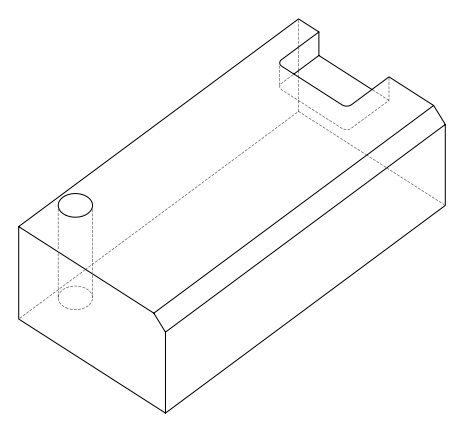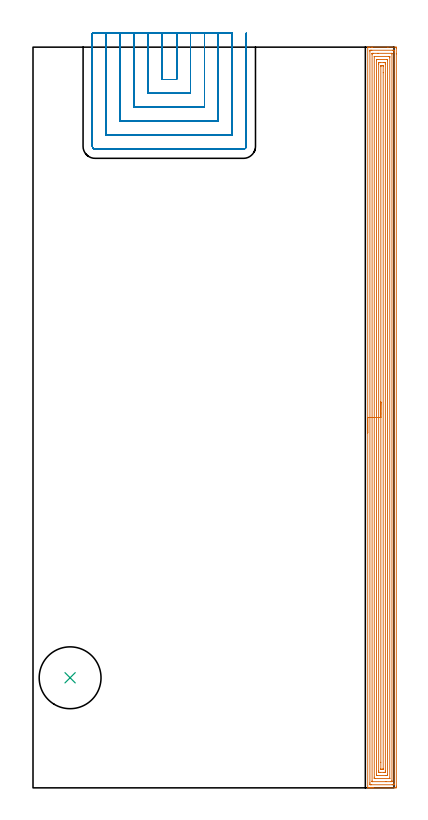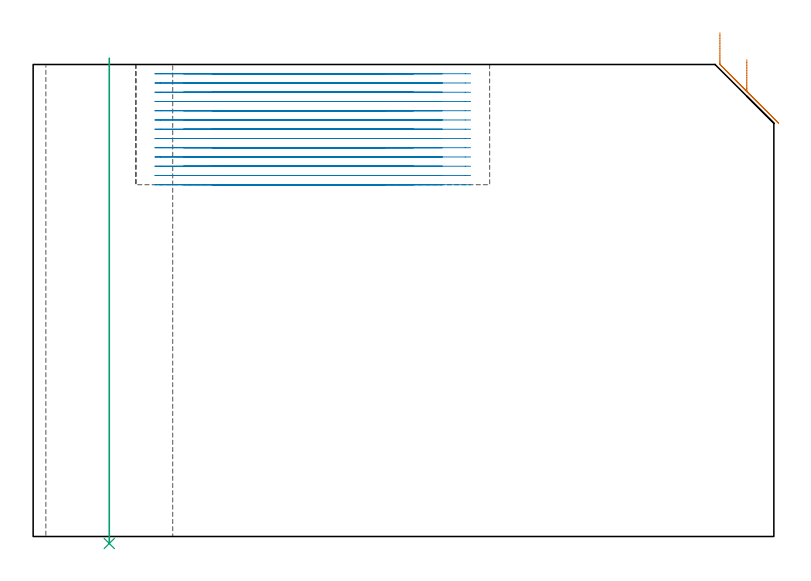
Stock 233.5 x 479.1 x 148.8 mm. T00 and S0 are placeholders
(PLAN: 3 operations, 2 tool changes, 67.7 min)
(1 AREA_MILL | FG_CHAMFER_SURFACE | UGT0205_001 | 27.12 min | 81981 mm3)
(2 MILL_SLOT | SLOT_PARTIAL_RECTANGULAR | NXT0201_011 | Follow Part, ap 3, ae 75% | 39.99 min | 302936 mm3)
(3 INDEXABLE_INSERT_DRILL_THROUGH_HOLE_FROM_SOLID | STEP1HOLE | NXT0302_035 | 0.61 min | 186873 mm3)
(TOOL UGT0205_001 | Chamfer Mill 20 x 3 x 45 deg. | D20 FL50 Z2)
(TOOL NXT0201_011 | ENDMILL 12mm [2P460-1200-NA 1630] | D12 FL38 Z6)
(TOOL NXT0302_035 | Index. Insert Drill 40mm [880-D4000L40-05] | D40 PA176 FL200 Z2)
(OP 1 AREA_MILL)
G17 G21 G94 G90
T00 M6
G54
G17 G0 G90 X216.5 Y229.552 S1061 M3
G43 Z158.8 H0
G94 G1 Y229.59 Z157.928 F250.
Y229.704 Z157.064
Y229.893 Z156.212
Y230.156 Z155.38
Y230.489 Z154.574
Y230.892 Z153.8
Y231.361 Z153.064
Y231.892 Z152.372
Y232.481 Z151.729
Y233.125 Z151.14
Y233.817 Z150.608
Y234.552 Z150.14
Y235.326 Z149.737
Y236.132 Z149.403
Y236.964 Z149.141
Y237.816 Z148.952
Y238.681 Z148.838
Y239.552 Z148.8
Y478.931
Y479.033 Z148.794
Y479.043 Z148.793
X216.52 Y479.09 Z148.772
X216.836 Y479.1 Z148.464
X217.154 Z148.145
X217.823 Z147.472
X219.038 Z146.259
X219.584 Z145.71
X229.577 Z135.72
X234.558 Z130.74
X234.834 Y479.097 Z130.464
X234.992 Y479.09 Z130.306
X234.999 Y478.93 Z130.299
X235. Y478.484 Z130.3
Y474.754
Y1.061
X234.999 Y0.616 Z130.301
X234.995 Y0.173 Z130.303
X234.992 Y0.01 Z130.306
X234.558 Y0. Z130.74
X220.192 Z145.103
X219.584 Z145.71
X219.038 Z146.259
X218.704 Z146.592
X218.157 Z147.139
X217.823 Z147.472
X217.154 Z148.145
X216.835 Z148.464
X216.501 Y0.004 Z148.79
X216.5 Y0.005
Y0.169 Z148.8
Y239.552
X217.914 Z147.386
X217.915 Y476.604 Z147.385
X217.916 Y476.697 Z147.384
X217.921 Y477.088 Z147.379
X218.31 Y477.097 Z146.99
X218.704 Y477.099 Z146.596
X219.188 Y477.1 Z146.112
X232.796 Y477.099 Z132.504
X233.283 Y477.097 Z132.017
X233.491 Y477.09 Z131.809
X233.579 Y477.062 Z131.721
X233.584 Y476.791 Z131.716
X233.585 Y476.697 Z131.715
X233.586 Y475.897 Z131.714
X233.585 Y2.496 Z131.715
X233.584 Y2.402 Z131.716
X233.579 Y2.012 Z131.721
X233.19 Y2.003 Z132.11
X232.796 Y2.001 Z132.504
X232.312 Y2. Z132.988
X218.704 Y2.001 Z146.596
X218.217 Y2.003 Z147.083
X218.009 Y2.01 Z147.291
X217.921 Y2.038 Z147.379
X217.916 Y2.309 Z147.384
X217.915 Y2.402 Z147.385
X217.914 Y3.203 Z147.386
Y239.552
X219.328 Z145.972
X219.329 Y474.277 Z145.971
X219.333 Y474.911 Z145.967
X219.335 Y475.04 Z145.965
X219.342 Y475.091 Z145.958
X219.402 Y475.096 Z145.898
X219.584 Y475.099 Z145.716
X220.279 Y475.1 Z145.021
X223.142 Z142.158
X231.915 Y475.099 Z133.385
X232.102 Y475.094 Z133.198
X232.153 Y475.09 Z133.147
X232.165 Y475.082 Z133.135
X232.167 Y475.066 Z133.133
X232.17 Y474.998 Z133.13
X232.171 Y474.911 Z133.129
X232.172 Y474.651 Z133.128
X232.171 Y4.823 Z133.129
X232.167 Y4.189 Z133.133
X232.164 Y4.06 Z133.136
X232.158 Y4.009 Z133.142
X232.098 Y4.004 Z133.202
X231.915 Y4.001 Z133.385
X231.221 Y4. Z134.079
X228.358 Z136.942
X219.584 Y4.001 Z145.716
X219.398 Y4.006 Z145.902
X219.347 Y4.01 Z145.953
X219.335 Y4.018 Z145.965
X219.333 Y4.034 Z145.967
X219.33 Y4.102 Z145.97
X219.329 Y4.189 Z145.971
X219.328 Y4.449 Z145.972
Y239.552
X220.743 Z144.557
Y472.843
X220.745 Y473.047 Z144.555
X220.748 Y473.081 Z144.552
X220.75 Y473.09 Z144.55
X220.758 Y473.093 Z144.542
X220.811 Y473.097 Z144.489
X220.918 Y473.099 Z144.382
X230.154 Y473.1 Z135.146
X230.584 Y473.098 Z134.716
X230.686 Y473.095 Z134.614
X230.736 Y473.09 Z134.564
X230.751 Y473.087 Z134.549
X230.752 Y473.071 Z134.548
X230.755 Y472.969 Z134.545
X230.757 Y472.513 Z134.543
Y472.231
Y6.257
X230.755 Y6.053 Z134.545
X230.752 Y6.019 Z134.548
X230.75 Y6.01 Z134.55
X230.742 Y6.007 Z134.558
X230.689 Y6.003 Z134.611
X230.582 Y6.001 Z134.718
X221.346 Y6. Z143.954
X220.915 Y6.002 Z144.385
X220.814 Y6.005 Z144.486
X220.764 Y6.01 Z144.536
X220.749 Y6.014 Z144.551
X220.748 Y6.029 Z144.552
X220.745 Y6.131 Z144.555
X220.743 Y6.587 Z144.557
Y6.869
Y239.552
X222.157 Z143.143
Y470.587
X222.158 Y470.729 Z143.142
X222.162 Y471.012 Z143.138
X222.164 Y471.088 Z143.136
X222.169 Y471.091 Z143.131
X222.187 Y471.096 Z143.113
X222.227 Y471.098 Z143.073
X222.462 Y471.1 Z142.838
X223.108 Z142.192
X228.627 Z136.673
X229.273 Y471.096 Z136.027
X229.315 Y471.094 Z135.985
X229.333 Y471.091 Z135.967
X229.337 Y470.942 Z135.963
X229.342 Y470.658 Z135.958
X229.343 Y470.516 Z135.957
Y470.445
Y8.513
X229.342 Y8.371 Z135.958
X229.338 Y8.088 Z135.962
X229.336 Y8.012 Z135.964
X229.331 Y8.009 Z135.969
X229.313 Y8.004 Z135.987
X229.273 Y8.002 Z136.027
X229.038 Y8. Z136.262
X228.392 Z136.908
X222.872 Z142.428
X222.227 Y8.004 Z143.073
X222.184 Y8.006 Z143.116
X222.167 Y8.009 Z143.133
X222.163 Y8.159 Z143.137
X222.158 Y8.442 Z143.142
X222.157 Y8.726 Z143.143
Y239.552
X223.571 Z141.729
Y468.188
X223.573 Y468.659 Z141.727
X223.578 Y469.075 Z141.722
X223.988 Y469.09 Z141.312
X224.435 Y469.099 Z140.865
X227.077 Z138.223
X227.512 Y469.09 Z137.788
X227.922 Y469.072 Z137.378
X227.927 Y468.659 Z137.373
X227.929 Y468.236 Z137.371
Y10.912
X227.926 Y10.441 Z137.374
X227.922 Y10.025 Z137.378
X227.512 Y10.01 Z137.788
X227.065 Y10.001 Z138.235
X224.423 Z140.877
X223.988 Y10.01 Z141.312
X223.578 Y10.028 Z141.722
X223.573 Y10.441 Z141.727
X223.571 Y10.864 Z141.729
Y239.552
X224.985 Z140.315
Y466.754
X224.986 Y466.872 Z140.314
X224.99 Y467.065 Z140.31
X224.991 Y467.081 Z140.309
X225.032 Y467.09 Z140.268
X225.151 Y467.096 Z140.149
X225.301 Y467.099 Z139.999
X226.406 Y467.1 Z138.894
X226.473 Y467.097 Z138.827
X226.494 Y467.094 Z138.806
X226.508 Y467.088 Z138.792
X226.51 Y467.06 Z138.79
X226.514 Y466.991 Z138.786
X226.515 Y462.559 Z138.785
X226.514 Y12.346 Z138.786
Y12.228
X226.51 Y12.035 Z138.79
X226.509 Y12.019 Z138.791
X226.468 Y12.01 Z138.832
X226.349 Y12.004 Z138.951
X226.199 Y12.001 Z139.101
X225.093 Y12. Z140.207
X225.027 Y12.003 Z140.273
X225.006 Y12.006 Z140.294
X224.992 Y12.012 Z140.308
X224.99 Y12.04 Z140.31
X224.986 Y12.109 Z140.314
X224.985 Y16.543 Z140.315
Y239.552
Y240.424 Z140.353
Y241.289 Z140.467
Y242.141 Z140.655
Y242.973 Z140.918
Y243.779 Z141.252
Y244.552 Z141.654
Y245.288 Z142.123
Y245.98 Z142.654
Y246.623 Z143.244
Y247.213 Z143.887
Y247.744 Z144.579
Y248.213 Z145.315
Y248.616 Z146.089
Y248.949 Z146.895
Y249.212 Z147.727
Y249.401 Z148.578
Y249.514 Z149.443
Y249.552 Z150.315
G0 Z158.8
M5
M2
(OP 2 MILL_SLOT)
G17 G21 G94 G90
T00 M6
G54
G17 G0 G90 X83.4 Y488.1 S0 M3
G43 Z158.8 H1
Z145.885
G94 G1 Y485.1 F250.
Y458.2 F500.
X92.9
Y485.1
Y488.1 F250.
X74.4
Y485.1
Y449.2 F500.
X101.9
Y485.1
Y488.1 F250.
X65.4
Y485.1
Y440.2 F500.
X110.9
Y485.1
Y488.1 F250.
X56.4
Y485.1
Y431.2 F500.
X119.9
Y485.1
Y488.1 F250.
X47.4
Y485.1
Y422.2 F500.
X128.9
Y485.1
Y488.1 F250.
X38.4
Y485.1
Y414.9 F500.
G3 X40.1 Y413.2 R1.7
G1 X136.2
G3 X137.9 Y414.9 R1.7
G1 Y485.1
Y488.1 F250.
G0 X83.4 Z142.969
G1 Y485.1
Y458.2 F500.
X92.9
Y485.1
Y488.1 F250.
X74.4
Y485.1
Y449.2 F500.
X101.9
Y485.1
Y488.1 F250.
X65.4
Y485.1
Y440.2 F500.
X110.9
Y485.1
Y488.1 F250.
X56.4
Y485.1
Y431.2 F500.
X119.9
Y485.1
Y488.1 F250.
X47.4
Y485.1
Y422.2 F500.
X128.9
Y485.1
Y488.1 F250.
X38.4
Y485.1
Y414.9 F500.
G3 X40.1 Y413.2 R1.7
G1 X136.2
G3 X137.9 Y414.9 R1.7
G1 Y485.1
Y488.1 F250.
G0 X83.4 Z140.054
G1 Y485.1
Y458.2 F500.
X92.9
Y485.1
Y488.1 F250.
X74.4
Y485.1
Y449.2 F500.
X101.9
Y485.1
Y488.1 F250.
X65.4
Y485.1
Y440.2 F500.
X110.9
Y485.1
Y488.1 F250.
X56.4
Y485.1
Y431.2 F500.
X119.9
Y485.1
Y488.1 F250.
X47.4
Y485.1
Y422.2 F500.
X128.9
Y485.1
Y488.1 F250.
X38.4
Y485.1
Y414.9 F500.
G3 X40.1 Y413.2 R1.7
G1 X136.2
G3 X137.9 Y414.9 R1.7
G1 Y485.1
Y488.1 F250.
G0 X83.4 Z137.138
G1 Y485.1
Y458.2 F500.
X92.9
Y485.1
Y488.1 F250.
X74.4
Y485.1
Y449.2 F500.
X101.9
Y485.1
Y488.1 F250.
X65.4
Y485.1
Y440.2 F500.
X110.9
Y485.1
Y488.1 F250.
X56.4
Y485.1
Y431.2 F500.
X119.9
Y485.1
Y488.1 F250.
X47.4
Y485.1
Y422.2 F500.
X128.9
Y485.1
Y488.1 F250.
X38.4
Y485.1
Y414.9 F500.
G3 X40.1 Y413.2 R1.7
G1 X136.2
G3 X137.9 Y414.9 R1.7
G1 Y485.1
Y488.1 F250.
G0 X83.4 Z134.223
G1 Y485.1
Y458.2 F500.
X92.9
Y485.1
Y488.1 F250.
X74.4
Y485.1
Y449.2 F500.
X101.9
Y485.1
Y488.1 F250.
X65.4
Y485.1
Y440.2 F500.
X110.9
Y485.1
Y488.1 F250.
X56.4
Y485.1
Y431.2 F500.
X119.9
Y485.1
Y488.1 F250.
X47.4
Y485.1
Y422.2 F500.
X128.9
Y485.1
Y488.1 F250.
X38.4
Y485.1
Y414.9 F500.
G3 X40.1 Y413.2 R1.7
G1 X136.2
G3 X137.9 Y414.9 R1.7
G1 Y485.1
Y488.1 F250.
G0 X83.4 Z131.308
G1 Y485.1
Y458.2 F500.
X92.9
Y485.1
Y488.1 F250.
X74.4
Y485.1
Y449.2 F500.
X101.9
Y485.1
Y488.1 F250.
X65.4
Y485.1
Y440.2 F500.
X110.9
Y485.1
Y488.1 F250.
X56.4
Y485.1
Y431.2 F500.
X119.9
Y485.1
Y488.1 F250.
X47.4
Y485.1
Y422.2 F500.
X128.9
Y485.1
Y488.1 F250.
X38.4
Y485.1
Y414.9 F500.
G3 X40.1 Y413.2 R1.7
G1 X136.2
G3 X137.9 Y414.9 R1.7
G1 Y485.1
Y488.1 F250.
G0 X83.4 Z128.392
G1 Y485.1
Y458.2 F500.
X92.9
Y485.1
Y488.1 F250.
X74.4
Y485.1
Y449.2 F500.
X101.9
Y485.1
Y488.1 F250.
X65.4
Y485.1
Y440.2 F500.
X110.9
Y485.1
Y488.1 F250.
X56.4
Y485.1
Y431.2 F500.
X119.9
Y485.1
Y488.1 F250.
X47.4
Y485.1
Y422.2 F500.
X128.9
Y485.1
Y488.1 F250.
X38.4
Y485.1
Y414.9 F500.
G3 X40.1 Y413.2 R1.7
G1 X136.2
G3 X137.9 Y414.9 R1.7
G1 Y485.1
Y488.1 F250.
G0 X83.4 Z125.477
G1 Y485.1
Y458.2 F500.
X92.9
Y485.1
Y488.1 F250.
X74.4
Y485.1
Y449.2 F500.
X101.9
Y485.1
Y488.1 F250.
X65.4
Y485.1
Y440.2 F500.
X110.9
Y485.1
Y488.1 F250.
X56.4
Y485.1
Y431.2 F500.
X119.9
Y485.1
Y488.1 F250.
X47.4
Y485.1
Y422.2 F500.
X128.9
Y485.1
Y488.1 F250.
X38.4
Y485.1
Y414.9 F500.
G3 X40.1 Y413.2 R1.7
G1 X136.2
G3 X137.9 Y414.9 R1.7
G1 Y485.1
Y488.1 F250.
G0 X83.4 Z122.562
G1 Y485.1
Y458.2 F500.
X92.9
Y485.1
Y488.1 F250.
X74.4
Y485.1
Y449.2 F500.
X101.9
Y485.1
Y488.1 F250.
X65.4
Y485.1
Y440.2 F500.
X110.9
Y485.1
Y488.1 F250.
X56.4
Y485.1
Y431.2 F500.
X119.9
Y485.1
Y488.1 F250.
X47.4
Y485.1
Y422.2 F500.
X128.9
Y485.1
Y488.1 F250.
X38.4
Y485.1
Y414.9 F500.
G3 X40.1 Y413.2 R1.7
G1 X136.2
G3 X137.9 Y414.9 R1.7
G1 Y485.1
Y488.1 F250.
G0 X83.4 Z119.646
G1 Y485.1
Y458.2 F500.
X92.9
Y485.1
Y488.1 F250.
X74.4
Y485.1
Y449.2 F500.
X101.9
Y485.1
Y488.1 F250.
X65.4
Y485.1
Y440.2 F500.
X110.9
Y485.1
Y488.1 F250.
X56.4
Y485.1
Y431.2 F500.
X119.9
Y485.1
Y488.1 F250.
X47.4
Y485.1
Y422.2 F500.
X128.9
Y485.1
Y488.1 F250.
X38.4
Y485.1
Y414.9 F500.
G3 X40.1 Y413.2 R1.7
G1 X136.2
G3 X137.9 Y414.9 R1.7
G1 Y485.1
Y488.1 F250.
G0 X83.4 Z116.731
G1 Y485.1
Y458.2 F500.
X92.9
Y485.1
Y488.1 F250.
X74.4
Y485.1
Y449.2 F500.
X101.9
Y485.1
Y488.1 F250.
X65.4
Y485.1
Y440.2 F500.
X110.9
Y485.1
Y488.1 F250.
X56.4
Y485.1
Y431.2 F500.
X119.9
Y485.1
Y488.1 F250.
X47.4
Y485.1
Y422.2 F500.
X128.9
Y485.1
Y488.1 F250.
X38.4
Y485.1
Y414.9 F500.
G3 X40.1 Y413.2 R1.7
G1 X136.2
G3 X137.9 Y414.9 R1.7
G1 Y485.1
Y488.1 F250.
G0 X83.4 Z113.815
G1 Y485.1
Y458.2 F500.
X92.9
Y485.1
Y488.1 F250.
X74.4
Y485.1
Y449.2 F500.
X101.9
Y485.1
Y488.1 F250.
X65.4
Y485.1
Y440.2 F500.
X110.9
Y485.1
Y488.1 F250.
X56.4
Y485.1
Y431.2 F500.
X119.9
Y485.1
Y488.1 F250.
X47.4
Y485.1
Y422.2 F500.
X128.9
Y485.1
Y488.1 F250.
X38.4
Y485.1
Y414.9 F500.
G3 X40.1 Y413.2 R1.7
G1 X136.2
G3 X137.9 Y414.9 R1.7
G1 Y485.1
Y488.1 F250.
G0 X83.4 Z110.9
G1 Y485.1
Y458.2 F500.
X92.9
Y485.1
Y488.1 F250.
X74.4
Y485.1
Y449.2 F500.
X101.9
Y485.1
Y488.1 F250.
X65.4
Y485.1
Y440.2 F500.
X110.9
Y485.1
Y488.1 F250.
X56.4
Y485.1
Y431.2 F500.
X119.9
Y485.1
Y488.1 F250.
X47.4
Y485.1
Y422.2 F500.
X128.9
Y485.1
Y488.1 F250.
X38.4
Y485.1
Y414.9 F500.
G3 X40.1 Y413.2 R1.7
G1 X136.2
G3 X137.9 Y414.9 R1.7
G1 Y485.1
Y488.1 F250.
G0 Z158.8
M5
M2
(OP 3 INDEXABLE_INSERT_DRILL_THROUGH_HOLE_FROM_SOLID)
G17 G21 G94 G90
T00 M6
G54
G17 G0 G90 X24. Y71.2 S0 M3
G43 Z158.8 H1
G94 G81 G98 Z-2.198 F250. R150.8
G80
M5
M2
